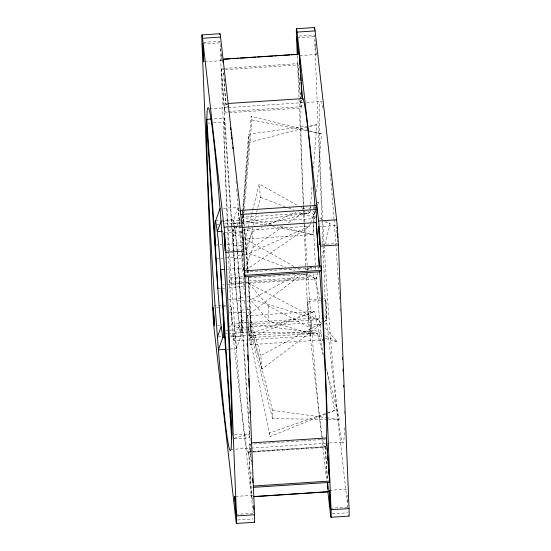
<?xml version="1.0" encoding="UTF-8"?>
<svg xmlns="http://www.w3.org/2000/svg" width="551" height="551" viewBox="0 0 551 551"><rect width="100%" height="100%" fill="white"/><g stroke="black" fill="none" stroke-linecap="round" stroke-linejoin="round"><path stroke-width="0.41" stroke-dasharray="2.75 2.07" d="M229.402 250.381A175.624 6.095 86.3 0 1 224.291 118.375L224.553 113.038L221.282 69.936L221.35 68.627L224.746 68.407M301.48 100.089L301.149 106.729L224.622 111.729L224.946 105.089L225.696 104.339L227.398 104.229M231.647 225.82L224.594 122.095L224.787 118.169L212.782 118.954M233.293 225.331L233.844 223.189L234.547 226.454M233.714 336.544L234.361 323.465L310.888 318.457L310.241 331.537L310.564 335.848L234.037 340.849L233.714 336.544L245.615 335.766M239.747 216.963L239.423 223.506L238.073 205.668A175.624 6.095 86.3 0 0 236.524 187.161M234.037 340.849L234.685 327.776L245.739 327.053M239.775 226.736L240.257 216.929M241.352 227.301L233.169 227.839C234.106 262.882 235.594 298.105 240.629 332.811L241.097 332.343C241.613 305.261 239.093 278.193 237.144 251.201M246.359 332.439L249.631 332.225L250.099 331.75L250.306 327.576L249.892 309.49L248.164 277.738M234.251 438.844L249.686 437.831L249.879 433.912L238.659 268.936M271.113 442.88L249.851 444.271L249.52 450.911L248.776 451.662L251.621 496.83L248.632 451.813L250.326 451.696M250.14 438.389L249.92 442.963L250.815 454.795M303.697 204.972A175.624 6.095 86.3 0 1 300.818 113.368L301.08 108.037L297.877 63.627L225.6 68.352M316.357 53.764L316.246 54.521L299.097 55.644M310.564 335.848L311.212 322.769L246.593 326.998M242.233 216.323L248.549 134.244L316.818 124.726L313.464 168.331M242.44 222.955L243.294 211.839M243.363 210.985L248.625 142.585L248.549 134.244M310.303 209.366L310.041 212.789L262.634 225.201M310.365 208.512L310.633 205.096M310.695 204.242L312.08 186.286M308.284 130.477L251.16 116.344L242.516 217.204L243.928 225.752M243.873 213.953L243.28 220.793L264.246 224.953M243.941 213.099L251.924 119.932L251.16 116.344M315.303 206.411L312.885 234.616L245.36 239.031L244.341 229.064M316.55 191.879L321.529 133.755L309.111 130.683M247.785 269.219L245.36 239.031L248.046 228.334M248.26 227.515L251.359 215.172M251.566 214.346L252.392 211.061M252.599 210.234L259.218 183.91L297.271 205.323M256.456 212.948L246.531 252.441L285.797 267.359M256.663 212.128L260.382 197.32L259.218 183.91M317.906 272.346L316.246 278.923L248.721 283.338L250.629 324.181L250.705 332.522L250.478 337.102L249.968 337.618L247.971 324.098M318.733 269.053L319.146 267.407M321.626 257.531L324.105 247.661M324.932 244.369L330.104 223.802L326.371 221.702M223.479 208.306L238.053 207.355L233.631 219.725A58.681 2.039 86.3 0 0 232.908 224.663M230.414 349.045L236.42 348.652L240.842 336.275A58.681 2.039 86.3 0 0 241.124 312.107L238.624 268.461A58.681 2.039 86.3 0 0 237.302 251.256M237.033 225.731L235.318 230.401A58.681 2.039 86.3 0 1 237.233 250.409M237.316 224.953L239.038 220.283L238.053 207.355M236.42 348.652L235.435 335.717L239.155 325.6A58.681 2.039 86.3 0 1 235.849 287.546L231.702 226.681M245.291 249.851L252.234 231.875L262.4 227.301M245.87 266.016L253.109 247.254L252.234 231.875M310.275 223.885L309.373 226.234L245.87 270.024M310.578 223.107L315.406 210.599M317.521 205.13L318.726 202.003L317.162 202.706M204.559 61.829L221.791 60.631M224.147 78.71L225.841 104.194L226.44 103.595A175.624 6.095 86.3 0 1 227.563 107.734M242.378 223.072L242.846 222.604L243.549 225.869M243.583 282.67L229.981 283.558L229.677 279.054L231.151 277.58L243.053 276.802M229.981 283.558L231.448 282.084L307.981 277.077L306.508 278.551L244.43 282.615M232.35 324.332L231.241 306.404L232.35 324.332L229.774 324.505M320.627 300.557L307.768 301.397L307.954 309.483L308.877 319.332L321.736 318.492M326.881 318.154L325.772 300.219L326.881 318.154L322.597 318.437M308.877 319.332L307.768 301.397M229.609 253.873A175.624 6.095 86.3 0 0 230.036 260.83L236.4 350.34A175.624 6.095 86.3 0 0 248.026 452.412L248.632 451.813M253.129 452.082L324.56 447.405L325.159 446.806L327.356 479.935M253.026 451.386L325.304 446.661L326.054 445.911M301.721 274.329L247.117 315.799L314.642 311.384L323.657 355.836M307.183 270.183L311.281 267.07L312.197 270.348M247.344 316.618L261.98 369.039L321.364 323.947M324.091 321.874L326.144 320.317L324.312 313.76M253.109 247.254L284.158 225.841M288.387 222.928L305.323 211.247M308.849 208.815L311.673 206.866M317.321 202.975L318.726 202.003M247.454 301.576L298.511 273.971M306.025 269.914L311.281 267.07M261.98 369.039L260.809 355.629L321.639 322.755M324.642 321.13L326.144 320.317M268.661 224.491L296.039 212.19M302.299 209.38L306.997 207.272M245.223 255.051L309.373 226.234L243.556 230.538M334.712 410.364L269.267 433.017L270.038 436.606L334.712 410.364L326.55 370.1M234.161 438.314L249.879 433.912L234.444 434.918M248.625 142.585L308.505 126.902M309.331 126.682L316.818 124.726M243.508 230.215L251.828 228.038M241.772 222.308L310.041 212.789L242.516 217.204L272.318 224.581M203.67 42.31L219.959 41.242L230.6 304.875A18.059 0.627 86.3 0 0 232.384 330.015L253.322 513.78M299.062 36.07L314.497 35.064L325.131 298.697A18.059 0.627 86.3 0 0 326.922 323.836L347.86 507.602M202.596 43.949L220.6 42.771M297.127 37.771L315.138 36.593M221.282 69.936L224.684 69.715M225.538 69.66L297.809 64.935M225.841 104.194L227.542 104.084M209.545 108.781L227.591 107.597M228.445 107.541L303.188 102.658M306.625 102.431L321.233 101.474M224.553 113.038L301.08 108.037M208.299 123.162L210.014 123.045M213.444 122.825L224.594 122.095M215.62 220.903L233.631 219.725L235.318 230.401L225.882 231.021M221.888 221.406L239.038 220.283M216.371 224.374L218.94 224.209M224.946 223.816L240.394 222.762M233.376 223.665L240.739 223.183M241.124 223.389L315.103 218.554M241.434 227.446L239.733 227.556L242.915 272.311M224.119 232.846L241.269 231.723M318.65 226.668L335.8 225.545M234.657 227.301L235.429 233.231L244.43 232.646L247.936 274.357M233.238 235.429L241.421 234.891M235.429 233.231L236.434 243.06L243.804 242.578M215.345 245.071L222.205 244.623M226.489 244.348L233.349 243.893A58.681 2.039 86.3 0 1 232.908 228.279M233.583 245.925L242.585 245.333M226.943 250.664L242.378 249.658M321.474 244.486L337.77 243.418M237.502 255.271L246.504 254.679M215.971 258.557L233.982 257.379L233.782 253.164M234.175 258.605L243.177 258.013M227.48 269.191L238.624 268.461M238.542 269.026L245.092 268.599M245.911 268.544L247.544 268.44M245.464 272.139L319.442 267.304M229.677 279.054L305.357 274.109M239.499 283.4L245.229 283.021M246.042 282.973L248.501 282.808M222.494 284.86L224.209 284.75M227.639 284.523L239.644 283.737M235.931 286.975L244.933 286.389M217.838 288.724L224.698 288.269M228.989 287.994L235.849 287.546L233.982 257.379M240.298 297.402L246.028 297.023M246.848 296.975L249.3 296.81M228.486 299.413L240.491 298.628M236.971 300.736L245.973 300.143M213.451 305.998L226.309 305.158M321.667 436.984L308.911 325.014A18.059 0.627 86.3 0 1 307.127 299.868L319.986 299.028M323.416 298.807L325.131 298.697M216.66 307.355L221.805 307.024M222.666 306.962L226.096 306.742M229.526 306.514L231.241 306.404M324.057 300.336L325.772 300.219M240.89 310.082L246.621 309.703M247.44 309.655L249.892 309.49M229.12 312.892L241.124 312.107L249.686 437.831M238.032 312.947L247.041 312.355M241.235 320.572L250.237 319.986M239.044 322.769L245.588 322.342M217.769 325.29L219.484 325.18M327.439 419.27L272.642 418.705L272.566 410.364L250.629 324.181L318.154 319.766L321.474 323.595M228.011 326.33L239.155 325.6L240.842 336.275L227.983 337.116M241.304 328.169L250.306 327.576M225.524 330.462L228.954 330.242M229.808 330.187L232.384 330.015M239.926 329.546L245.656 329.174M246.476 329.119L248.928 328.961L249.631 332.225M308.911 325.014L323.492 324.057M324.346 324.002L326.922 323.836M241.097 332.343L250.099 331.75M225.517 333.761L227.232 333.651M228.093 333.589L240.098 332.804M240.629 332.811L245.539 332.494M218.286 336.84L220.861 336.675M230.29 336.055L235.435 335.717M249.018 335.538L310.241 331.537M250.402 344.657L322.425 339.946M226.984 349.272L229.56 349.1M271.96 442.825L302.575 440.828M303.422 440.766L325.531 439.326M230.628 449.464L250.388 448.177M251.249 448.121L325.992 443.231M329.429 443.004L342.316 442.164M248.776 451.662L252.179 451.441M251.18 451.641L325.159 446.806M248.026 452.412L252.282 452.137M235.608 496.423L252.757 495.301L252.813 501.093M329.291 490.294L347.295 489.116M235.862 514.407L253.873 513.229M330.4 508.229L347.55 507.106M237.612 519.979L253.047 518.966M332.15 513.794L347.585 512.788M328.3 419.277L339.43 419.394L326.557 368.839M250.629 324.181L317.493 333.203L323.609 357.241M272.566 410.364L325.889 417.562M326.729 417.679L339.43 419.394M251.924 119.932L321.529 133.755M272.635 226.619L312.885 234.616L277.284 225.807M248.336 277.525L248.721 283.338L318.154 319.766L249.603 298.725L268.964 321.075L322.011 337.357M325.276 338.362L337.515 342.116L324.243 326.791M260.382 197.32L285.225 206.756M288.435 207.975L294.041 210.103M298.05 211.625L314.876 218.017M324.498 221.674L330.104 223.802M289 268.578L294.613 270.706M303.429 274.054L316.246 278.923L306.549 273.468M248.721 283.338L268.082 305.695L322.425 334.202M325.441 335.779L337.515 342.116M301.004 207.424L304.731 209.525M307.72 211.205L315.179 215.4M319.656 217.92L322.645 219.601M245.36 239.031L294.613 266.746M297.595 268.427L301.328 270.527M313.106 273.627L320.2 299.021M247.323 307.3L260.809 355.629M272.642 418.705L250.705 332.522L317.493 333.203L249.968 337.618L314.642 311.384L249.197 334.037L270.038 436.606M316.246 54.521L315.475 47.028M221.709 60.706L220.558 46.491M243.879 228.41L244.43 232.646M248.046 322.183L248.928 328.961M321.77 437.838L326.536 479.714M337.343 240.167L337.508 241.779M247.289 314.814L247.544 317.273M236.434 243.06L237.075 250.388M347.805 501.803L347.35 494.908M315.055 206.604L315.179 208.306M315.248 209.153L315.441 211.701M297.877 63.627L300.57 99.125M300.632 99.965L301.149 106.729M250.877 455.643L251.394 462.406M221.35 68.627L224.622 111.729M249.851 444.271L251.394 464.555M251.972 472.166L252.096 473.853M224.787 118.169L233.741 252.324M315.427 46.243L315.096 40.313M325.304 446.661L327.508 479.783M307.513 270.066L306.57 255.829A175.624 6.095 86.3 0 1 304.641 222.935M307.678 272.573L312.927 345.332A175.624 6.095 86.3 0 0 324.56 447.405M306.204 274.054L306.508 278.551M247.84 270.045L248.115 274.198M243.266 277.642L244.43 295.171M223.754 72.766L223.864 74.461M223.61 72.911L223.947 78.008M224.002 78.855L225.696 104.339M336.799 232.804L336.647 229.898M268.082 305.695L268.964 321.075M243.694 267.077L243.838 269.549M243.122 260.375L242.681 252.007M243.508 267.214L243.659 269.776M242.901 252.096L243.136 257.172M242.226 242.178L242.454 247.089M221.66 54.914L221.812 58.702M297.285 55.995L305.812 267.242M305.846 268.096L305.915 269.818M306.053 273.248L307.127 299.868M236.007 181.231A175.624 6.095 86.3 0 1 236.227 183.752M244.809 301.259A175.624 6.095 86.3 0 1 245.174 307.362M304.6 222.087A175.624 6.095 86.3 0 1 304.021 211.274M303.925 209.47A175.624 6.095 86.3 0 1 303.739 205.867M344.416 427.728A171.533 5.951 86.3 0 1 337.122 408.635A171.533 5.951 86.3 0 1 324.264 247.247M324.215 246.38A171.533 5.951 86.3 0 1 323.038 109.339M329.112 161.333A171.533 5.951 86.3 0 1 329.291 163.227M329.65 167.091A171.533 5.951 86.3 0 1 329.939 170.259M330.228 173.496A171.533 5.951 86.3 0 1 333.968 218.685M334.037 219.546A171.533 5.951 86.3 0 1 339.54 300.729M339.995 308.526A171.533 5.951 86.3 0 1 340.243 312.83M344.334 410.922A171.533 5.951 86.3 0 1 344.375 413.67M248.584 277.318A67.711 2.349 86.3 0 1 251.228 339.023A67.711 2.349 86.3 0 1 247.978 327.928M244.52 286.775A67.711 2.349 86.3 0 1 244.348 284.268M243.783 275.817A67.711 2.349 86.3 0 1 243.57 272.456M243.466 270.796A67.711 2.349 86.3 0 1 241.882 241.131M241.758 238.06A67.711 2.349 86.3 0 1 241.462 229.946M242.392 211.233A67.711 2.349 86.3 0 1 242.75 213.023M242.936 214.174A67.711 2.349 86.3 0 1 248.019 268.888M248.074 269.721A67.711 2.349 86.3 0 1 248.363 273.93M323.003 339.368A67.711 2.349 86.3 0 1 315.971 273.647M315.702 269.425A67.711 2.349 86.3 0 1 315.489 266.085M315.441 265.21A67.711 2.349 86.3 0 1 313.278 211.164M313.319 208.967A67.711 2.349 86.3 0 1 313.464 206.577M314.414 206.522A67.711 2.349 86.3 0 1 314.965 209.47M315.165 210.792A67.711 2.349 86.3 0 1 315.482 213.113"/><path stroke-width="0.83" d="M206.584 123.272L207.224 110.296A171.533 5.951 86.3 0 1 220.049 208.533L223.293 251.29A171.533 5.951 86.3 0 1 231.875 435.083L231.227 448.059A171.533 5.951 86.3 0 1 218.41 349.83L215.165 307.072A171.533 5.951 86.3 0 1 206.584 123.272L217.838 288.724A58.681 2.039 86.3 0 0 221.151 326.777L222.838 337.453L218.41 349.83L225.269 349.382M315.998 217.679L316.074 216.047M240.195 212.045L240.071 210.427L316.605 205.42L316.908 209.476L316.26 222.549L319.38 266.457L316.26 222.549L242.282 227.391M253.123 487.373L329.65 482.373L326.447 437.962L326.709 432.625A175.624 6.095 86.3 0 0 320.964 290.17L319.745 271.808L321.212 270.327L320.916 265.83L244.389 270.83L244.685 275.335L321.212 270.327M217.838 288.724L215.345 245.071A58.681 2.039 86.3 0 1 215.62 220.903L220.049 208.533M221.027 221.461L217.308 231.578A58.681 2.039 86.3 0 1 220.62 269.639L231.875 435.083M217.431 336.895L221.151 326.777M314.986 205.757L314.6 200.66A175.624 6.095 86.3 0 0 302.974 98.588L302.368 99.187L299.379 54.17L299.345 56.016M243.232 249.603L243.273 245.884M327.673 482.332L328.148 491.829L253.322 496.72M201.955 34.906L219.959 33.735M296.486 28.728L314.497 27.55M202.561 38.274L224.078 227.164A18.059 0.627 86.3 0 1 225.869 252.303L236.503 515.936A18.059 0.627 86.3 0 1 235.897 520.089L214.38 331.192A18.059 0.627 86.3 0 1 212.59 306.053L201.955 42.42A18.059 0.627 86.3 0 1 202.561 38.274L220.565 37.096L242.089 225.986A18.059 0.627 86.3 0 1 243.873 251.132L254.514 514.758A18.059 0.627 86.3 0 1 254.321 521.811M297.251 55.134L296.486 36.242A18.059 0.627 86.3 0 1 297.092 32.089L315.103 30.911L336.62 219.808A18.059 0.627 86.3 0 1 338.41 244.947L349.045 508.58A18.059 0.627 86.3 0 1 348.962 516.011M222.852 59.171L299.379 54.17M224.402 59.212L230.359 58.819M232.908 58.654L238.858 58.268M240.56 58.151L247.365 57.71M249.066 57.6L255.864 57.152M257.565 57.042L264.37 56.595M266.071 56.484L272.869 56.044M274.57 55.926L281.375 55.486M283.076 55.376L289.881 54.928M291.582 54.818L297.533 54.425M228.142 103.478L302.974 98.588M211.067 119.071L206.777 119.347L215.345 245.071M240.381 214.477L316.908 209.476M224.078 227.164L242.089 225.986M297.092 32.089L318.616 220.985L336.62 219.808M222.452 231.241L217.308 231.578L215.62 220.903M225.869 252.303L243.873 251.132M327.9 491.685L330.435 513.904A18.059 0.627 86.3 0 0 331.041 509.758L320.4 246.125L338.41 244.947M224.904 269.356L220.62 269.639L223.114 313.285L231.682 439.009M244.065 276.754L319.745 271.808M225.407 337.288L222.838 337.453A58.681 2.039 86.3 0 0 223.114 313.285M251.621 442.852L326.447 437.962M253.191 486.065L329.718 481.064M253.467 496.575L328.3 491.678M236.503 515.936L254.514 514.758M331.041 509.758L349.045 508.58M236.503 523.45L254.514 522.272M331.041 517.265L349.045 516.094M242.123 231.668L242.24 232.205M336.916 227.129L337.081 228.734M297.981 54.06L297.127 37.771L298.339 53.702M326.447 440.111L326.895 446.028M327.025 447.722L327.404 452.791M327.597 455.326L327.983 460.395M328.114 462.089L328.499 467.158M328.692 469.693L329.078 474.762M329.333 478.144L329.65 482.373M242.722 236.916L242.998 240.732M252.613 478.461L252.93 482.69M337.481 233.769L337.715 237.626M299.455 57.717L299.909 64.508M300.019 66.21L300.419 72.153M300.584 74.702L300.984 80.653M301.094 82.347L301.549 89.145M301.659 90.846L302.113 97.637M327.583 483.33L327.983 489.281M222.907 60.025L223.079 62.573M253.729 505.908L253.915 509.51M318.616 220.985A18.059 0.627 86.3 0 1 320.4 246.125M314.359 29.148A18.059 0.627 86.3 0 1 315.103 30.911M342.536 357.633A171.533 5.951 86.3 0 1 342.612 359.321M343.032 369.149A171.533 5.951 86.3 0 1 343.128 371.512M343.645 385.314A171.533 5.951 86.3 0 1 343.707 387.077M230.573 127.811A175.624 6.095 86.3 0 1 230.8 129.664M231.144 132.55A175.624 6.095 86.3 0 1 231.489 135.546M231.654 136.985A175.624 6.095 86.3 0 1 231.902 139.217M232.233 142.296A175.624 6.095 86.3 0 1 232.405 143.88M232.749 147.145A175.624 6.095 86.3 0 1 232.921 148.811M247.165 343.335A175.624 6.095 86.3 0 1 247.303 346.028M247.743 354.927A175.624 6.095 86.3 0 1 247.998 360.175M248.308 367.021A175.624 6.095 86.3 0 1 248.563 372.855M248.804 378.496A175.624 6.095 86.3 0 1 249.155 387.539M249.445 395.625A175.624 6.095 86.3 0 1 249.637 401.624M249.906 411.225A175.624 6.095 86.3 0 1 249.954 413.47M219.849 34.499A18.059 0.627 86.3 0 1 220.565 37.096M202.52 44.032L203.705 61.884L203.519 53.798L202.52 44.032M213.154 307.658L214.339 325.51L214.153 317.431L213.154 307.658M224.037 232.921L225.228 250.781L224.884 240.346L224.037 232.921M234.678 496.554L235.862 514.407L235.525 503.972L234.678 496.554M318.574 226.743L319.759 244.596L319.58 236.51L318.574 226.743M329.209 490.369L330.4 508.229L330.056 497.794L329.209 490.369"/></g></svg>
